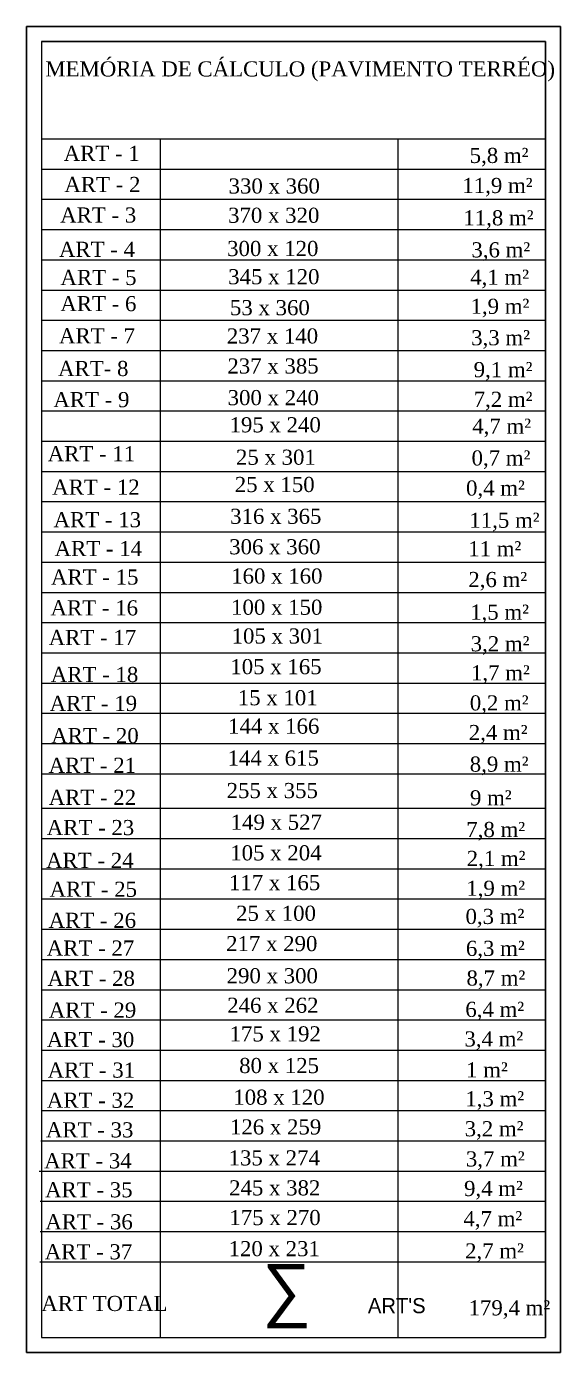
# Model space of a CAD drawing. Header units: centimetres. Extents: x -48696 to 156237, y -5617 to 29024.
# Drawn here: x 89680 to 90034, y 6313 to 7190 of the extents above; entities that cross this region are included whole.
import ezdxf

# ---------------------------------------------------------------- set-up
doc = ezdxf.new("R2010")
doc.units = ezdxf.units.CM
doc.layers.add('COTAS', color=7, linetype='Continuous', lineweight=0)
doc.layers.add('Pilares Sub-solo', color=7, linetype='Continuous', lineweight=70)
doc.layers.add('PN010', color=1, linetype='Continuous')
doc.styles.add('Valéria', font='romantic.ttf', dxfattribs={"height": 10})

msp = doc.modelspace()

# ---------------------------------------------------------------- linework, layer by layer
for p, q in [((89680.26835, 7190.35275), (89680.26835, 6313.1912)), ((89680.26835, 7190.35275), (90033.59059, 7190.35275)), ((90033.59059, 7190.35275), (90033.59059, 6313.1912)), ((89680.26835, 6313.1912), (90033.59059, 6313.1912))]:
    msp.add_line(p, q)
at = {"layer": 'COTAS', "color": 1}
for p, q in [((89690.26835, 7180.35275), (89690.26835, 6323.1912)), ((89690.26835, 7116.04835), (90023.59059, 7116.04835)), ((89768.61999, 7116.04835), (89768.61999, 6323.1912)), ((89925.8722, 7116.04835), (89925.8722, 6323.1912)), ((89690.26835, 7096.04835), (90023.59059, 7096.04835)), ((89690.26835, 7076.04835), (90023.59059, 7076.04835)), ((89690.26835, 7056.04835), (90023.59059, 7056.04835)), ((89690.26835, 7036.04835), (90023.59059, 7036.04835)), ((89690.26835, 7016.04835), (90023.59059, 7016.04835)), ((89690.26835, 6996.04835), (90023.59059, 6996.04835)), ((89690.26835, 6976.04835), (90023.59059, 6976.04835)), ((89690.26835, 6956.04835), (90023.59059, 6956.04835)), ((89690.26835, 6936.04835), (90023.59059, 6936.04835)), ((89690.94108, 6916.04835), (90023.59059, 6916.04835)), ((89690.26835, 6896.04835), (90023.59059, 6896.04835)), ((89690.26835, 6876.04835), (90023.59059, 6876.04835)), ((89690.26835, 6856.04835), (90023.59059, 6856.04835)), ((89690.26835, 6836.04835), (90023.59059, 6836.04835)), ((89690.26835, 6816.04835), (90023.59059, 6816.04835)), ((89690.26835, 6796.04835), (90023.59059, 6796.04835)), ((89690.26835, 6776.04835), (90023.59059, 6776.04835)), ((89690.26835, 6756.04835), (90023.59059, 6756.04835)), ((89690.26835, 6736.04835), (90023.59059, 6736.04835)), ((89690.26835, 6716.04835), (90023.59059, 6716.04835)), ((89690.26835, 6696.04835), (90023.59059, 6696.04835)), ((89690.26835, 6673.1912), (90023.59059, 6673.1912)), ((89690.26835, 6653.1912), (90023.59059, 6653.1912)), ((89689.8825, 6633.1912), (90023.59059, 6633.1912)), ((89690.26835, 6613.1912), (90023.59059, 6613.1912)), ((89690.26835, 6593.1912), (90023.59059, 6593.1912)), ((89690.26835, 6573.1912), (90023.59059, 6573.1912)), ((89690.26835, 6553.1912), (90023.59059, 6553.1912)), ((89690.26835, 6533.1912), (90023.59059, 6533.1912)), ((89690.26835, 6513.1912), (90023.59059, 6513.1912)), ((89690.26835, 6493.1912), (90023.59059, 6493.1912)), ((89690.26835, 6473.1912), (90023.59059, 6473.1912)), ((89689.78622, 6453.1912), (90023.59059, 6453.1912)), ((89688.62362, 6433.1912), (90023.59059, 6433.1912)), ((89689.22734, 6413.1912), (90023.59059, 6413.1912)), ((89689.35908, 6393.1912), (90023.59059, 6393.1912)), ((89689.00648, 6373.1912), (90023.59059, 6373.1912)), ((89690.26835, 6323.1912), (90023.59059, 6323.1912))]:
    msp.add_line(p, q, dxfattribs=at)
at = {"layer": 'PN010'}
for p, q in [((89690.26835, 7180.35275), (90023.59059, 7180.35275)), ((90023.59059, 7180.35275), (90023.59059, 6323.1912))]:
    msp.add_line(p, q, dxfattribs=at)

# ---------------------------------------------------------------- texts
at = {"layer": 'COTAS', "color": 1, "char_height": 10, "attachment_point": 1, "style": 'Valéria'}
for s, width, heights, insert in [('ART - 2', 239.4739883, [58.3481], (89705.31102, 7090.86035)), ('ART - 3', 238.0037954, [42.20175], (89702.54497, 7070.66989)), ('ART - 4', 240.4340268, [34.85759], (89701.73264, 7047.96074)), ('ART - 5', 242.0190865, [28.24017], (89702.72049, 7029.37208)), ('ART - 6', 242.2457938, [45.88558], (89702.6291, 7012.05034)), ('ART - 7', 237.3095516, [40], (89701.74797, 6990.76889)), ('ART- 8', 240.3724956, [28.94852], (89701.1486, 6969.12236)), ('ART - 9', 232.2550382, [59.77209], (89698.02225, 6948.55214)), ('ART - 11', 226.0898105, [36.41709], (89694.27442, 6912.74767)), ('ART - 12', 244.4077088, [60.73726], (89697.2745, 6890.6481)), ('ART - 13', 231.1531501, [43.13121], (89698.16837, 6869.12808)), ('ART - 14', 233.5097458, [39.3319], (89698.84398, 6850.01436)), ('ART - 15', 237.4800765, [37.14107], (89696.44219, 6831.16091)), ('ART - 16', 235.4772322, [34.84113], (89696.15334, 6810.78754)), ('ART - 17', 249.1983187, [42.2512], (89694.94188, 6791.16943)), ('ART - 18', 235.5862988, [98.93716], (89696.32479, 6766.71037)), ('ART - 19', 246.0423213, [55.96109], (89695.55503, 6747.5732)), ('ART - 20', 241.1562623, [49.01348], (89696.63054, 6726.27024)), ('ART - 21', 239.8760848, [49.0222], (89694.8834, 6706.63672)), ('ART - 22', 233.9608908, [41.30178], (89694.90793, 6685.44055)), ('ART - 23', 242.4798142, [0], (89693.63477, 6665.4622)), ('ART - 24', 232.8263457, [39.97868], (89693.21583, 6643.73248)), ('ART - 25', 241.1562623, [49.01348], (89695.50439, 6624.62235)), ('ART - 26', 233.9608908, [41.30178], (89694.8869, 6604.08692)), ('ART - 27', 232.8263457, [39.97868], (89693.64199, 6585.73159)), ('ART - 28', 232.8263457, [39.97868], (89694.10753, 6565.72464)), ('ART - 29', 232.8263457, [39.97868], (89694.98175, 6544.68317)), ('ART - 30', 232.8263457, [39.97868], (89693.67039, 6525.19292)), ('ART - 31', 239.8760848, [49.0222], (89694.2321, 6505.0064)), ('ART - 32', 233.9608908, [41.30178], (89693.71667, 6485.06094)), ('ART - 33', 242.4798142, [0], (89693.11955, 6465.48247)), ('ART - 34', 232.8263457, [39.97868], (89691.95695, 6444.99262)), ('ART - 35', 241.1562623, [49.01348], (89692.56067, 6425.83847)), ('ART - 36', 230.6889523, [45.11531], (89692.69241, 6404.65744)), ('ART - 37', 232.8263457, [39.97868], (89692.33981, 6384.81571)), ('ART TOTAL', 398.4871833, [55.33339], (89690.0619, 6350.62404))]:
    msp.add_mtext_dynamic_manual_height_columns(s, width=width, gutter_width=50, heights=heights, dxfattribs=dict(at, insert=insert))
at = {"layer": 'Pilares Sub-solo', "color": 7, "char_height": 10, "attachment_point": 1, "style": 'Valéria'}
for s, width, heights, insert in [('\\pxi1.1899;{\\C1;MEMÓRIA DE CÁLCULO (PAVIMENTO TERRÉO)}', 348.2490137, [27.48633], (89680.77339, 7167.30842)), ('{\\C1;ART - 1}', 228.393323, [9.00998], (89704.84487, 7111.46345)), ('{\\C1;5,8 m²}', 228.393323, [9.00998], (89973.49612, 7110.08283)), ('{\\C1;330 x 360}', 862.6966509, [9.00998], (89813.99084, 7089.85856)), ('{\\C1;11,9 m²}', 228.393323, [9.00998], (89968.65571, 7090.20379)), ('{\\C1;370 x 320}', 862.6966509, [9.00998], (89813.63992, 7070.48878)), ('{\\C1;11,8 m²}', 228.393323, [9.00998], (89969.31452, 7068.81296)), ('{\\C1;300 x 120}', 862.6966509, [9.00998], (89813.01209, 7048.50466)), ('{\\C1;3,6 m²}', 228.393323, [9.00998], (89974.63303, 7047.64299)), ('{\\C1;345 x 120}', 862.6966509, [9.00998], (89813.71322, 7029.86308)), ('{\\C1;4,1 m²}', 228.393323, [9.00998], (89973.85429, 7029.52058)), ('{\\C1;53 x 360}', 862.6966509, [9.00998], (89814.88463, 7009.37333)), ('{\\C1;1,9 m²}', 228.393323, [9.00998], (89974.06386, 7010.28722)), ('{\\C1;237 x 140}', 862.6966509, [9.00998], (89812.80689, 6990.64356)), ('{\\C1;3,3 m²}', 228.393323, [9.00998], (89974.50416, 6989.49143)), ('{\\C1;237 x 385}', 862.6966509, [9.00998], (89813.16675, 6970.79633)), ('{\\C1;9,1 m²}', 228.393323, [9.00998], (89976.13979, 6968.38243)), ('{\\C1;300 x 240 }', 862.6966509, [9.00998], (89813.34321, 6949.85872)), ('{\\C1;7,2 m²}', 228.393323, [9.00998], (89976.16734, 6948.74311)), ('{\\C1;195 x 240 }', 862.6966509, [0], (89814.60981, 6931.88761)), ('{\\C1;4,7 m²}', 228.393323, [9.00998], (89975.18833, 6930.94678)), ('{\\C1;25 x 301}', 862.6966509, [0], (89818.86509, 6910.44666)), ('{\\C1;0,7 m²}', 228.393323, [9.00998], (89974.75323, 6909.93913)), ('{\\C1;25 x 150}', 862.6966509, [0], (89818.06473, 6892.39139)), ('{\\C1;0,4 m²}', 228.393323, [9.00998], (89971.10149, 6890.04833)), ('{\\C1;316 x 365}', 862.6966509, [0], (89815.00374, 6871.35861)), ('{\\C1;11,5 m²}', 228.393323, [9.00998], (89973.30257, 6868.76015)), ('{\\C1;306 x 360}', 862.6966509, [0], (89814.37814, 6851.20686)), ('{\\C1;11 m²}', 228.393323, [9.00998], (89972.50529, 6849.88447)), ('{\\C1;160 x 160}', 862.6966509, [0], (89815.70027, 6831.83554)), ('{\\C1;2,6 m²}', 228.393323, [9.00998], (89972.61681, 6829.53712)), ('{\\C1;100 x 150}', 862.6966509, [0], (89815.64387, 6811.2089)), ('{\\C1;1,5 m²}', 228.393323, [9.00998], (89973.83771, 6807.95563)), ('{\\C1;105 x 301}', 862.6966509, [0], (89815.97619, 6792.17278)), ('{\\C1;3,2 m²}', 228.393323, [9.00998], (89974.15834, 6787.04161)), ('{\\C1;105 x 165}', 862.6966509, [0], (89815.13392, 6771.89701)), ('{\\C1;1,7 m²}', 228.393323, [9.00998], (89974.36208, 6767.80911)), ('{\\C1;15 x 101}', 862.6966509, [0], (89820.06232, 6751.33113)), ('{\\C1;0,2 m²}', 228.393323, [9.00998], (89973.59653, 6747.90826)), ('{\\C1;144 x 166}', 862.6966509, [0], (89813.63075, 6732.53707)), ('{\\C1;2,4 m²}', 228.393323, [9.00998], (89972.90949, 6728.31174)), ('{\\C1;144 x 615}', 862.6966509, [0], (89813.31754, 6711.42312)), ('{\\C1;8,9 m²}', 228.393323, [9.00998], (89973.54978, 6707.39328)), ('{\\C1;255 x 355}', 862.6966509, [0], (89812.6669, 6689.94022)), ('{\\C1;9 m²}', 228.393323, [9.00998], (89973.6914, 6685.12552)), ('{\\C1;149 x 527}', 862.6966509, [0], (89815.31782, 6668.98365)), ('{\\C1;7,8 m²}', 228.393323, [9.00998], (89971.27793, 6664.14158)), ('{\\C1;105 x 204}', 862.6966509, [0], (89815.07695, 6648.71486)), ('{\\C1;2,1 m²}', 228.393323, [9.00998], (89971.52495, 6645.0346)), ('{\\C1;117 x 165}', 862.6966509, [31.69561], (89814.20621, 6629.01788)), ('{\\C1;1,9 m²}', 228.393323, [9.00998], (89971.2661, 6625.27741)), ('{\\C1;25 x 100}', 862.6966509, [0], (89818.9309, 6608.74581)), ('{\\C1;0,3 m²}', 228.393323, [9.00998], (89970.75408, 6606.66757)), ('{\\C1;217 x 290}', 862.6966509, [0], (89812.32856, 6588.67275)), ('{\\C1;6,3 m²}', 228.393323, [9.00998], (89971.00436, 6585.54251)), ('{\\C1;290 x 300}', 862.6966509, [0], (89812.6856, 6567.40786)), ('{\\C1;8,7 m²}', 228.393323, [9.00998], (89971.38784, 6565.90624)), ('{\\C1;246 x 262}', 862.6966509, [0], (89813.06211, 6547.89629)), ('{\\C1;6,4 m²}', 228.393323, [9.00998], (89970.62552, 6545.17969)), ('{\\C1;175 x 192}', 862.6966509, [0], (89814.62894, 6528.96761)), ('{\\C1;3,4 m²}', 228.393323, [9.00998], (89970.01892, 6525.62953)), ('{\\C1;80 x 125}', 862.6966509, [0], (89820.9651, 6508.01182)), ('{\\C1;1 m²}', 228.393323, [9.00998], (89971.11222, 6505.16527)), ('{\\C1;108 x 120}', 862.6966509, [0], (89817.08633, 6487.08027)), ('{\\C1;1,3 m²}', 228.393323, [9.00998], (89970.61636, 6486.02793)), ('{\\C1;126 x 259}', 862.6966509, [0], (89814.87102, 6467.40938)), ('{\\C1;3,2 m²}', 228.393323, [9.00998], (89970.20316, 6466.20886)), ('{\\C1;135 x 274}', 862.6966509, [0], (89813.98141, 6446.94507)), ('{\\C1;3,7 m²}', 228.393323, [9.00998], (89970.98952, 6446.25286)), ('{\\C1;245 x 382}', 862.6966509, [31.69561], (89814.30275, 6427.09943)), ('{\\C1;9,4 m²}', 228.393323, [9.00998], (89969.78496, 6426.68409)), ('{\\C1;175 x 270}', 862.6966509, [0], (89814.50542, 6407.44331)), ('{\\C1;4,7 m²}', 228.393323, [9.00998], (89969.35191, 6406.69867)), ('{\\C1;120 x 231}', 862.6966509, [0], (89813.9759, 6386.88239)), ('{\\C1;2,7 m²}', 228.393323, [9.00998], (89970.45987, 6385.37455)), ("\\pxi-3,l4,t4;{\\fArial|b0|i0|c0|p34;\\H3.25x;\\C256;∑^I\\fMS Shell Dlg 2|b0|i0|c0|p0;\\H0.30769x;ART'S}", 862.6966509, [0], (89826.15044, 6371.67471)), ('{\\C1;179,4 m²}', 298.1163287, [35.91277], (89972.76427, 6347.74581))]:
    msp.add_mtext_dynamic_manual_height_columns(s, width=width, gutter_width=50, heights=heights, dxfattribs=dict(at, insert=insert))

doc.saveas('drawing.dxf')
